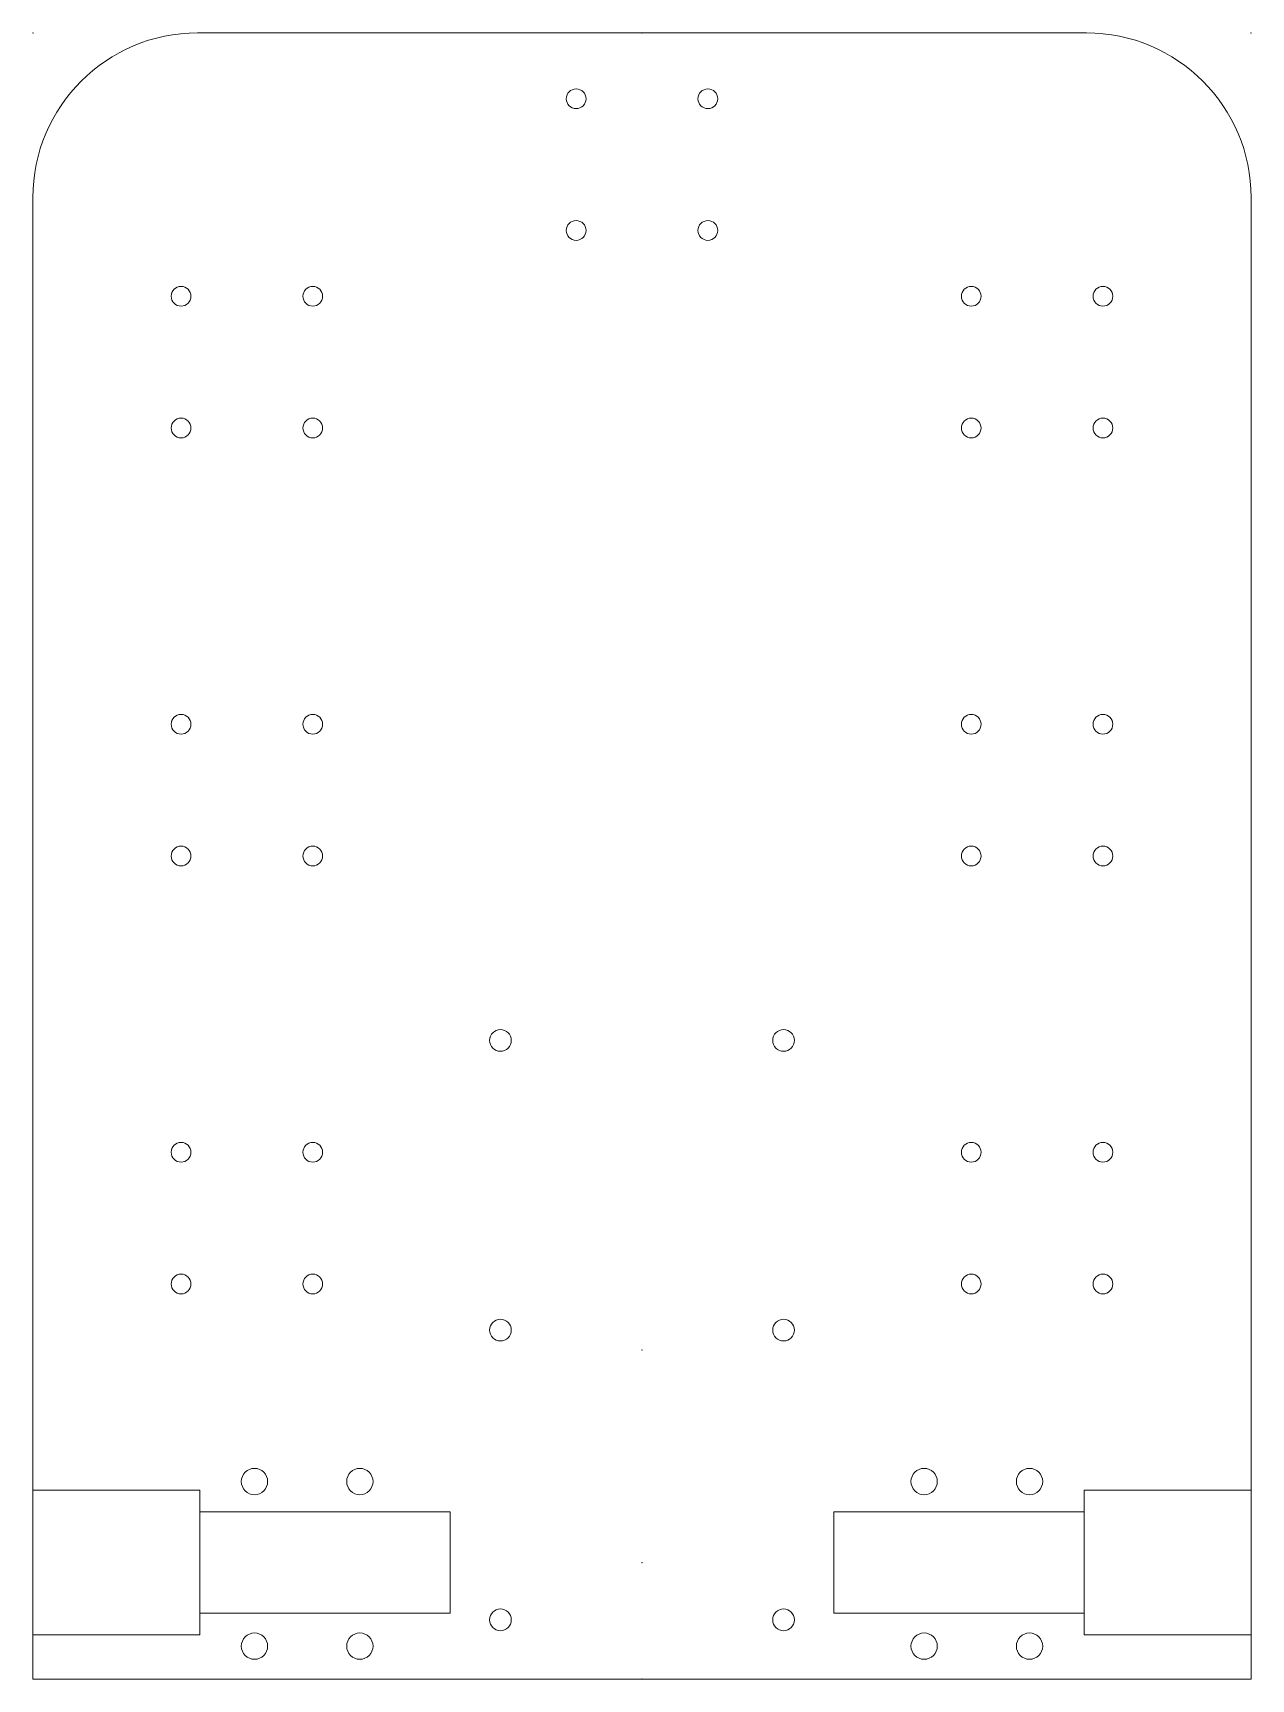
# Model space of a CAD drawing. Header units: millimetres. Extents: x -92 to 92, y 0 to 250.
import ezdxf

# ---------------------------------------------------------------- set-up
doc = ezdxf.new("R2010")
doc.units = ezdxf.units.MM
doc.layers.add('1', color=7, linetype='Continuous', true_color=0xffffff)

msp = doc.modelspace()

# ---------------------------------------------------------------- linework, layer by layer
at = {"layer": '1', "color": 3, "linetype": 'Continuous', "lineweight": 18}
for p, q in [((-67.5, 250), (67.5, 250)), ((-92.5, 0), (-92.5, 225)), ((92.5, 225), (92.5, 0)), ((-67.15, 28.7), (-92.5, 28.7)), ((-67.15, 28.7), (-67.15, 6.7)), ((67.15, 28.7), (92.5, 28.7)), ((67.15, 28.7), (67.15, 6.7)), ((-29.15, 25.4), (-67.15, 25.4)), ((-29.15, 25.4), (-29.15, 10)), ((29.15, 25.4), (67.15, 25.4)), ((29.15, 25.4), (29.15, 10)), ((-29.15, 10), (-67.15, 10)), ((29.15, 10), (67.15, 10)), ((-67.15, 6.7), (-92.5, 6.7)), ((67.15, 6.7), (92.5, 6.7)), ((92.5, 0), (-92.5, 0))]:
    msp.add_line(p, q, dxfattribs=at)
for centre, radius in [((-10, 240), 1.5), ((10, 240), 1.5), ((-10, 220), 1.5), ((10, 220), 1.5), ((-70, 210), 1.5), ((-50, 210), 1.5), ((50, 210), 1.5), ((70, 210), 1.5), ((-70, 190), 1.5), ((-50, 190), 1.5), ((50, 190), 1.5), ((70, 190), 1.5), ((-70, 145), 1.5), ((-50, 145), 1.5), ((50, 145), 1.5), ((70, 145), 1.5), ((-70, 125), 1.5), ((-50, 125), 1.5), ((50, 125), 1.5), ((70, 125), 1.5), ((-21.5, 97), 1.65), ((21.5, 97), 1.65), ((-70, 80), 1.5), ((-50, 80), 1.5), ((50, 80), 1.5), ((70, 80), 1.5), ((-70, 60), 1.5), ((-50, 60), 1.5), ((50, 60), 1.5), ((70, 60), 1.5), ((-21.5, 53), 1.65), ((21.5, 53), 1.65), ((-58.85, 30), 2), ((-42.85, 30), 2), ((42.85, 30), 2), ((58.85, 30), 2), ((-21.5, 9), 1.65), ((21.5, 9), 1.65), ((-58.85, 5), 2), ((-42.85, 5), 2), ((42.85, 5), 2), ((58.85, 5), 2)]:
    msp.add_circle(centre, radius, dxfattribs=at)
for centre, start, end in [((-67.5, 225), 90, 180), ((67.5, 225), 0, 90)]:
    msp.add_arc(centre, 25, start, end, dxfattribs=at)
for p in [(-92.5, 250), (92.5, 250), (0, 50)]:
    msp.add_point(p, dxfattribs=at)
at = {"layer": '1', "color": 5, "linetype": 'Continuous', "lineweight": 18}
for p in [(0, 250), (0, 17.7), (0, 0)]:
    msp.add_point(p, dxfattribs=at)

doc.saveas('drawing.dxf')
